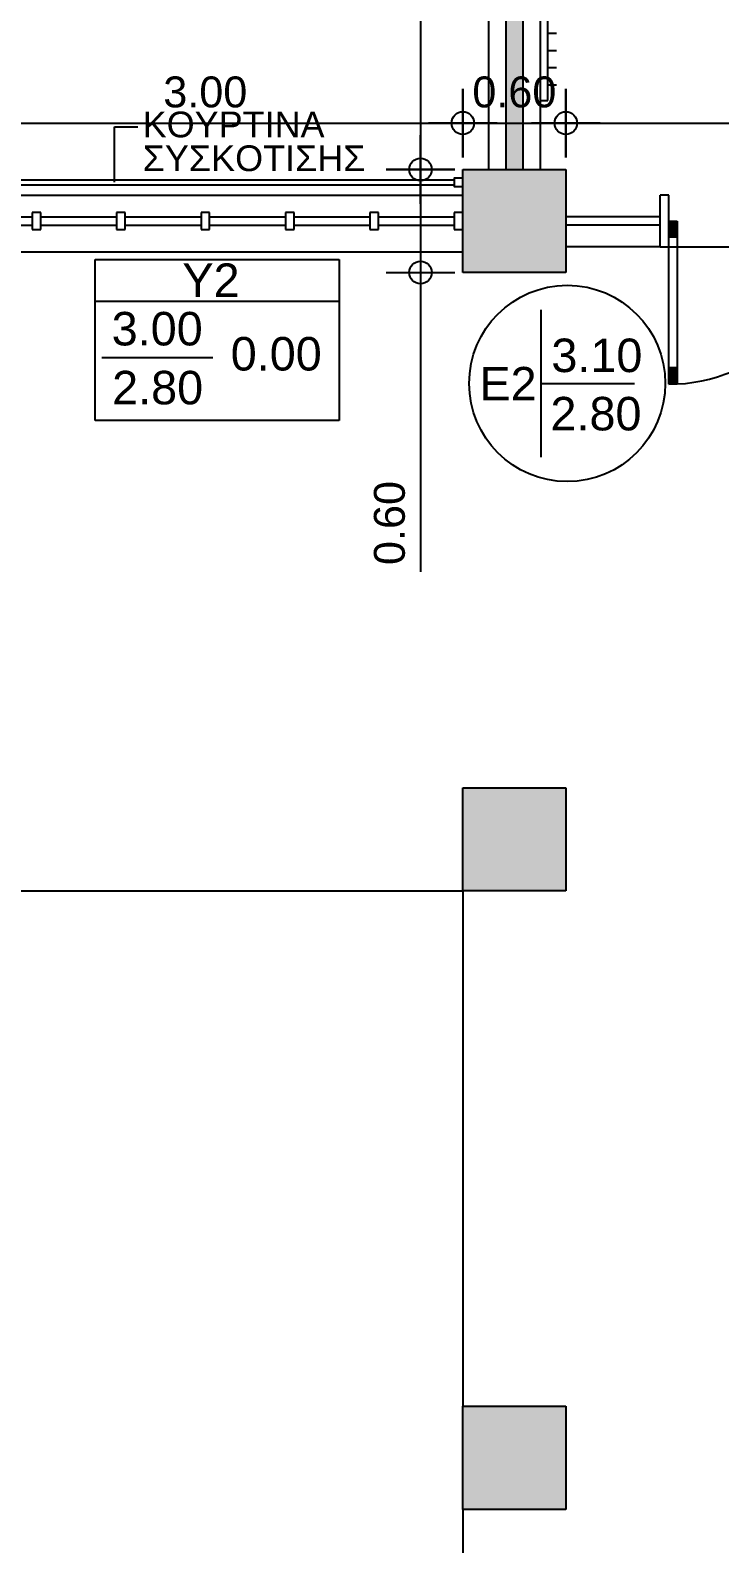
# Model space of a CAD drawing. Header units: metres. Extents: x -11 to 85, y -301 to 135.
# Drawn here: x 33.85 to 37.87, y 25.75 to 34.56 of the extents above; entities that cross this region are included whole.
import ezdxf

# ---------------------------------------------------------------- set-up
doc = ezdxf.new("R2010")
doc.units = ezdxf.units.M
doc.header["$LTSCALE"] = 0.036
doc.header["$PDMODE"] = 2
for name, color, linetype in [('arxitek corofos', 252, 'Continuous'), ('DIMBLK', 252, 'Continuous'), ('Epipla', 252, 'Continuous'), ('Parathira', 252, 'Continuous')]:
    doc.layers.add(name, color=color, linetype=linetype)
doc.styles.add('COMU-N', font='arial.ttf')
doc.styles.get("Standard").update_dxf_attribs({"font": 'arial.ttf'})
doc.dimstyles.new('CADWDOT', dxfattribs={"dimscale": 0.1, "dimtxt": 1.8, "dimasz": 0.08, "dimexe": 2, "dimexo": 0, "dimgap": 0.09, "dimtad": 0, "dimrnd": 0.001, "dimzin": 0, "dimdsep": 46, "dimtxsty": 'Standard', "dimblk1": 'ARTDIM', "dimblk2": 'ARTDIM', "dimsah": 1, "dimcen": 0.09, "dimdle": 0.05, "dimse1": 1, "dimse2": 1, "dimadec": 0, "dimazin": 0, "dimtfac": 1, "dimtmove": 0, "dimatfit": 3, "dimldrblk": 'ARTDIM', "dimfxl": 2, "dimtvp": 0.9999, "dimtolj": 1, "dimtzin": 0, "dimarcsym": 0})

# ---------------------------------------------------------------- blocks, each defined once
blk = doc.blocks.new('ARTDIM')
at = {"layer": 'DIMBLK'}
for p, q in [((0, -24.9975), (0, 24.9975)), ((-24.9975, 0), (24.9975, 0))]:
    blk.add_line(p, q, dxfattribs=at)
blk.add_circle((0, 0), 8.25, dxfattribs=at)
blk = doc.blocks.new('*D465')
at = {"layer": 'arxitek corofos', "color": 0, "lineweight": -2}
blk.add_line((33.3817, 34.0176), (36.3657, 34.0176), dxfattribs=at)
at = {"layer": 'Defpoints', "color": 0, "transparency": 16777216}
for p in [(36.3737, 34.0176), (33.3737, 33.7474), (36.3737, 33.7474)]:
    blk.add_point(p, dxfattribs=at)
at = {"layer": 'arxitek corofos', "color": 0, "lineweight": -2, "xscale": 0.008, "yscale": 0.008, "zscale": 0.008, "rotation": 180}
blk.add_blockref('ARTDIM', (33.3737, 34.0176), dxfattribs=at)
at = {"layer": 'arxitek corofos', "color": 0, "lineweight": -2, "xscale": 0.008, "yscale": 0.008, "zscale": 0.008}
blk.add_blockref('ARTDIM', (36.3737, 34.0176), dxfattribs=at)
at = {"layer": 'arxitek corofos', "color": 0, "insert": (34.8737, 34.1976), "char_height": 0.18, "attachment_point": 5}
blk.add_mtext('\\A1;3.00', dxfattribs=at)
blk = doc.blocks.new('*D466')
at = {"layer": 'arxitek corofos', "color": 0, "lineweight": -2}
blk.add_line((36.3817, 34.0176), (36.9657, 34.0176), dxfattribs=at)
at = {"layer": 'Defpoints', "color": 0, "transparency": 16777216}
for p in [(36.9737, 34.0176), (36.3737, 33.7474), (36.9737, 33.7474)]:
    blk.add_point(p, dxfattribs=at)
at = {"layer": 'arxitek corofos', "color": 0, "lineweight": -2, "xscale": 0.008, "yscale": 0.008, "zscale": 0.008, "rotation": 180}
blk.add_blockref('ARTDIM', (36.3737, 34.0176), dxfattribs=at)
at = {"layer": 'arxitek corofos', "color": 0, "lineweight": -2, "xscale": 0.008, "yscale": 0.008, "zscale": 0.008}
blk.add_blockref('ARTDIM', (36.9737, 34.0176), dxfattribs=at)
at = {"layer": 'arxitek corofos', "color": 0, "insert": (36.6737, 34.1976), "char_height": 0.18, "attachment_point": 5}
blk.add_mtext('\\A1;0.60', dxfattribs=at)
blk = doc.blocks.new('*D467')
at = {"layer": 'arxitek corofos', "color": 0, "lineweight": -2}
blk.add_line((36.9817, 34.0176), (40.0657, 34.0176), dxfattribs=at)
at = {"layer": 'Defpoints', "color": 0, "transparency": 16777216}
for p in [(40.0737, 34.0176), (36.9737, 33.7474), (40.0737, 33.7474)]:
    blk.add_point(p, dxfattribs=at)
at = {"layer": 'arxitek corofos', "color": 0, "lineweight": -2, "xscale": 0.008, "yscale": 0.008, "zscale": 0.008, "rotation": 180}
blk.add_blockref('ARTDIM', (36.9737, 34.0176), dxfattribs=at)
at = {"layer": 'arxitek corofos', "color": 0, "lineweight": -2, "xscale": 0.008, "yscale": 0.008, "zscale": 0.008}
blk.add_blockref('ARTDIM', (40.0737, 34.0176), dxfattribs=at)
at = {"layer": 'arxitek corofos', "color": 0, "insert": (38.5237, 34.1976), "char_height": 0.18, "attachment_point": 5}
blk.add_mtext('\\A1;3.10', dxfattribs=at)
blk = doc.blocks.new('*D485')
at = {"layer": 'arxitek corofos', "color": 0, "lineweight": -2}
blk.add_line((36.1271, 43.5394), (36.1271, 33.7554), dxfattribs=at)
at = {"layer": 'Defpoints', "color": 0, "transparency": 16777216}
for p in [(36.4737, 43.5474), (36.1271, 33.7474), (36.4737, 33.7474)]:
    blk.add_point(p, dxfattribs=at)
at = {"layer": 'arxitek corofos', "color": 0, "lineweight": -2, "xscale": 0.008, "yscale": 0.008, "zscale": 0.008}
for p, rotation in [((36.1271, 43.5474), 90), ((36.1271, 33.7474), 270)]:
    blk.add_blockref('ARTDIM', p, dxfattribs=dict(at, rotation=rotation))
at = {"layer": 'arxitek corofos', "color": 0, "insert": (35.9471, 38.6474), "char_height": 0.18, "attachment_point": 5, "rotation": 90}
blk.add_mtext('\\A1;9.80', dxfattribs=at)
blk = doc.blocks.new('*D486')
at = {"layer": 'arxitek corofos', "color": 0, "lineweight": -2}
for p, q in [((36.1271, 33.7394), (36.1271, 33.1554)), ((36.1271, 33.1474), (36.1271, 31.4061))]:
    blk.add_line(p, q, dxfattribs=at)
at = {"layer": 'Defpoints', "color": 0, "transparency": 16777216}
for p in [(36.3749, 33.7474), (36.1271, 33.1474), (36.3749, 33.1474)]:
    blk.add_point(p, dxfattribs=at)
at = {"layer": 'arxitek corofos', "color": 0, "lineweight": -2, "xscale": 0.008, "yscale": 0.008, "zscale": 0.008}
for p, rotation in [((36.1271, 33.7474), 90), ((36.1271, 33.1474), 270)]:
    blk.add_blockref('ARTDIM', p, dxfattribs=dict(at, rotation=rotation))
at = {"layer": 'arxitek corofos', "color": 0, "insert": (35.9471, 31.6894), "char_height": 0.18, "attachment_point": 5, "rotation": 90}
blk.add_mtext('\\A1;0.60', dxfattribs=at)
blk = doc.blocks.new('A$C7D430525')
at = {"layer": 'Parathira'}
for p, q in [((0, 0), (3, 0)), ((0, -0.1), (0, -0.2)), ((0.05, -0.1), (0, -0.1)), ((0.05, -0.2), (0.05, -0.1)), ((0.05, -0.125), (0.4917, -0.125)), ((0.05, -0.175), (0.4917, -0.175)), ((0.4917, -0.1), (0.4917, -0.2)), ((0.5417, -0.1), (0.4917, -0.1)), ((0.5417, -0.2), (0.5417, -0.1)), ((0.5417, -0.125), (0.9833, -0.125)), ((0.5417, -0.175), (0.9833, -0.175)), ((0.9833, -0.1), (0.9833, -0.2)), ((1.0333, -0.1), (0.9833, -0.1)), ((1.0333, -0.2), (1.0333, -0.1)), ((1.0333, -0.125), (1.475, -0.125)), ((1.0333, -0.175), (1.475, -0.175)), ((1.475, -0.1), (1.475, -0.2)), ((1.525, -0.1), (1.475, -0.1)), ((1.525, -0.2), (1.525, -0.1)), ((1.525, -0.125), (1.9667, -0.125)), ((1.525, -0.175), (1.9667, -0.175)), ((1.9667, -0.1), (1.9667, -0.2)), ((2.0167, -0.1), (1.9667, -0.1)), ((2.0167, -0.2), (2.0167, -0.1)), ((2.0167, -0.125), (2.4583, -0.125)), ((2.0167, -0.175), (2.4583, -0.175)), ((2.4583, -0.1), (2.4583, -0.2)), ((2.5083, -0.1), (2.4583, -0.1)), ((2.5083, -0.2), (2.5083, -0.1)), ((2.5083, -0.125), (2.95, -0.125)), ((2.5083, -0.175), (2.95, -0.175)), ((2.95, -0.1), (2.95, -0.2)), ((3, -0.1), (2.95, -0.1)), ((3, -0.2), (3, -0.1)), ((0, -0.2), (0.05, -0.2)), ((0.4917, -0.2), (0.5417, -0.2)), ((0.9833, -0.2), (1.0333, -0.2)), ((1.475, -0.2), (1.525, -0.2)), ((1.9667, -0.2), (2.0167, -0.2)), ((2.4583, -0.2), (2.5083, -0.2)), ((2.95, -0.2), (3, -0.2)), ((0, -0.33), (3, -0.33))]:
    blk.add_line(p, q, dxfattribs=at)
blk = doc.blocks.new('A$C2D7A4D3C')
at = {"layer": 'Epipla'}
for p, q in [((0.05, 0.37), (2.95, 0.37)), ((0.05, 0.34), (2.95, 0.34))]:
    blk.add_line(p, q, dxfattribs=at)
for points in [[(0, 0.33), (0, 0.38), (0.05, 0.38), (0.05, 0.33)], [(3, 0.33), (3, 0.38), (2.95, 0.38), (2.95, 0.33)]]:
    blk.add_lwpolyline(points, close=True, dxfattribs=at)

msp = doc.modelspace()

# ---------------------------------------------------------------- hatches: boundary and pattern name
at = {"layer": 'arxitek corofos'}
for points in [[(36.7237, 43.5474), (36.6237, 43.5474), (36.6237, 33.7474), (36.7237, 33.7474)], [(36.9737, 33.7474), (36.3737, 33.7474), (36.3737, 33.1474), (36.9737, 33.1474)], [(36.3737, 29.5474), (36.9737, 29.5474), (36.9737, 30.1474), (36.3737, 30.1474)], [(36.3737, 25.9474), (36.9737, 25.9474), (36.9737, 26.5474), (36.3737, 26.5474)]]:
    msp.add_hatch(color=256, dxfattribs=at).paths.add_polyline_path(points)

# ---------------------------------------------------------------- linework, layer by layer
for p, q in [((36.5237, 43.5474), (36.5237, 33.7474)), ((36.6237, 43.5474), (36.6237, 33.7474)), ((36.7237, 43.5474), (36.7237, 33.7474)), ((36.8237, 43.5474), (36.8237, 33.7474)), ((36.8694, 34.5403), (36.9194, 34.5403)), ((36.8694, 34.4403), (36.9194, 34.4403)), ((36.8694, 34.3403), (36.9194, 34.3403)), ((36.8694, 34.3403), (36.9194, 34.3403)), ((36.8694, 34.2403), (36.9194, 34.2403)), ((36.8694, 34.2403), (36.9194, 34.2403)), ((34.3456, 33.6734), (34.3456, 33.9958)), ((34.3456, 33.9958), (34.4816, 33.9958)), ((36.3737, 33.7474), (36.9737, 33.7474)), ((36.3737, 33.1474), (36.3737, 33.7474)), ((36.9737, 33.7474), (36.9737, 33.1474)), ((37.5237, 33.2974), (37.5237, 33.5974)), ((37.5737, 33.5974), (37.5237, 33.5974)), ((37.5737, 33.2974), (37.5737, 33.5974)), ((37.5237, 33.4724), (36.9737, 33.4724)), ((37.5237, 33.4224), (36.9737, 33.4224)), ((37.5737, 32.4974), (37.5737, 33.4474)), ((37.5737, 33.4474), (37.6212, 33.4474)), ((37.5832, 33.4474), (37.5832, 33.3524)), ((37.5927, 33.4474), (37.5927, 33.3524)), ((37.6022, 33.4474), (37.6022, 33.3524)), ((37.6117, 33.4474), (37.6117, 33.3524)), ((37.6212, 33.4474), (37.6212, 32.4985)), ((37.6212, 33.3524), (37.5737, 33.3524)), ((34.2328, 32.2863), (34.2328, 33.2239)), ((34.2328, 33.2239), (35.6532, 33.2239)), ((35.6532, 33.2239), (35.6532, 32.2863)), ((37.5237, 33.2974), (36.9737, 33.2974)), ((37.5237, 33.2974), (39.4237, 33.2974)), ((37.5237, 33.2974), (37.5737, 33.2974)), ((36.9737, 33.1474), (36.3737, 33.1474)), ((35.6532, 32.9782), (34.2328, 32.9782)), ((36.8281, 32.9311), (36.8281, 32.0731)), ((34.2718, 32.6526), (34.9178, 32.6526)), ((37.6212, 32.5924), (37.5737, 32.5924)), ((37.5832, 32.5924), (37.5832, 32.4974)), ((37.5927, 32.5924), (37.5927, 32.4975)), ((37.6022, 32.5924), (37.6022, 32.4978)), ((37.6117, 32.5924), (37.6117, 32.4981)), ((36.8281, 32.5021), (37.3741, 32.5021)), ((35.6532, 32.2863), (34.2328, 32.2863)), ((36.3737, 29.5474), (36.3737, 30.1474)), ((36.3737, 30.1474), (36.9737, 30.1474)), ((36.9737, 30.1474), (36.9737, 29.5474)), ((26.1737, 29.5474), (36.3737, 29.5474)), ((36.9737, 29.5474), (36.3737, 29.5474)), ((36.3737, 29.5474), (36.3737, 26.5474)), ((36.3737, 26.5474), (36.9737, 26.5474)), ((36.3737, 25.9474), (36.3737, 26.5474)), ((36.9737, 26.5474), (36.9737, 25.9474)), ((36.9737, 25.9474), (36.3737, 25.9474)), ((36.3737, 25.9474), (36.3737, 22.9474))]:
    msp.add_line(p, q, dxfattribs=at)
msp.add_lwpolyline([(36.8694, 34.149), (36.8694, 35.9476), (36.8237, 35.9476), (36.8237, 34.149)], close=True, dxfattribs=at)
msp.add_circle((36.9819, 32.5021), 0.5712, dxfattribs=at)
msp.add_arc((37.5737, 33.4474), 0.95, 270, 0, dxfattribs=at)

# ---------------------------------------------------------------- block references
for name, p in [('A$C2D7A4D3C', (33.3737, 33.3174)), ('A$C7D430525', (33.3737, 33.5974))]:
    msp.add_blockref(name, p, dxfattribs=at)

# ---------------------------------------------------------------- texts
at = {"layer": 'arxitek corofos', "style": 'COMU-N'}
for s, height, p in [('ΚΟΥΡΤΙΝΑ', 0.15, (34.5088, 33.9345)), ('ΣΥΣΚΟΤΙΣΗΣ', 0.15, (34.5088, 33.7378)), ('Y2', 0.195, (34.7402, 33.0054)), ('3.00', 0.195, (34.3285, 32.7231)), ('0.00', 0.195, (35.0218, 32.577)), ('3.10', 0.195, (36.8894, 32.5679)), ('E2', 0.195, (36.4703, 32.4028)), ('2.80', 0.195, (34.3309, 32.3801)), ('2.80', 0.195, (36.8841, 32.2285))]:
    msp.add_text(s, height=height, dxfattribs=at).set_placement(p)

# ---------------------------------------------------------------- dimensions: what is measured, and where the dimension line sits
at = {"layer": 'arxitek corofos'}
dim = msp.add_linear_dim(base=(36.1271, 33.7474), p1=(36.4737, 43.5474), p2=(36.4737, 33.7474), angle=90, dimstyle='CADWDOT', dxfattribs=at)
dim.commit()
dim.dimension.update_dxf_attribs({"geometry": '*D485', "text_midpoint": (35.9471, 38.6474)})
for base, p1, p2, picture, middle in [((36.3737, 34.0176), (33.3737, 33.7474), (36.3737, 33.7474), '*D465', (34.8737, 34.1976)), ((40.0737, 34.0176), (36.9737, 33.7474), (40.0737, 33.7474), '*D467', (38.5237, 34.1976))]:
    dim = msp.add_linear_dim(base=base, p1=p1, p2=p2, dimstyle='CADWDOT', dxfattribs=at)
    dim.commit()
    dim.dimension.update_dxf_attribs({"geometry": picture, "text_midpoint": middle})
dim = msp.add_linear_dim(base=(36.9737, 34.0176), p1=(36.3737, 33.7474), p2=(36.9737, 33.7474), dimstyle='CADWDOT', dxfattribs=at)
dim.commit()
dim.dimension.update_dxf_attribs({"geometry": '*D466', "text_midpoint": (36.6737, 34.0176), "dimtype": 160})
dim = msp.add_linear_dim(base=(36.1271, 33.1474), p1=(36.3749, 33.7474), p2=(36.3749, 33.1474), angle=90, dimstyle='CADWDOT', dxfattribs=at)
dim.commit()
dim.dimension.update_dxf_attribs({"geometry": '*D486', "text_midpoint": (36.1271, 31.6894), "dimtype": 160})

doc.saveas('drawing.dxf')
